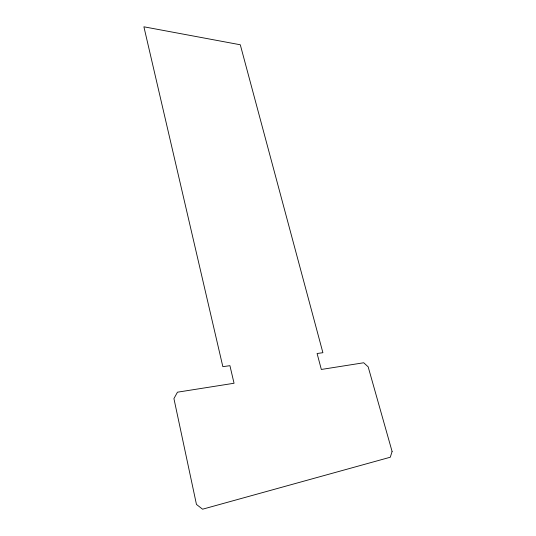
<?xml version="1.0" encoding="UTF-8"?>
<svg xmlns="http://www.w3.org/2000/svg" width="536" height="536" viewBox="0 0 536 536"><rect width="100%" height="100%" fill="white"/><g stroke="black" fill="none" stroke-linecap="round" stroke-linejoin="round"><path stroke-width="0.8" d="M392.097 451.493L390.295 457.221L202.575 509.2L196.457 504.43L173.925 398.603L177.463 392.191L234.051 383.253L229.924 365.679L222.849 366.671L143.903 26.8L240.289 44.769L322.9 352.701L317.091 353.512L321.339 369.458L363.703 362.765L368.165 366.825L392.097 451.493"/></g></svg>
